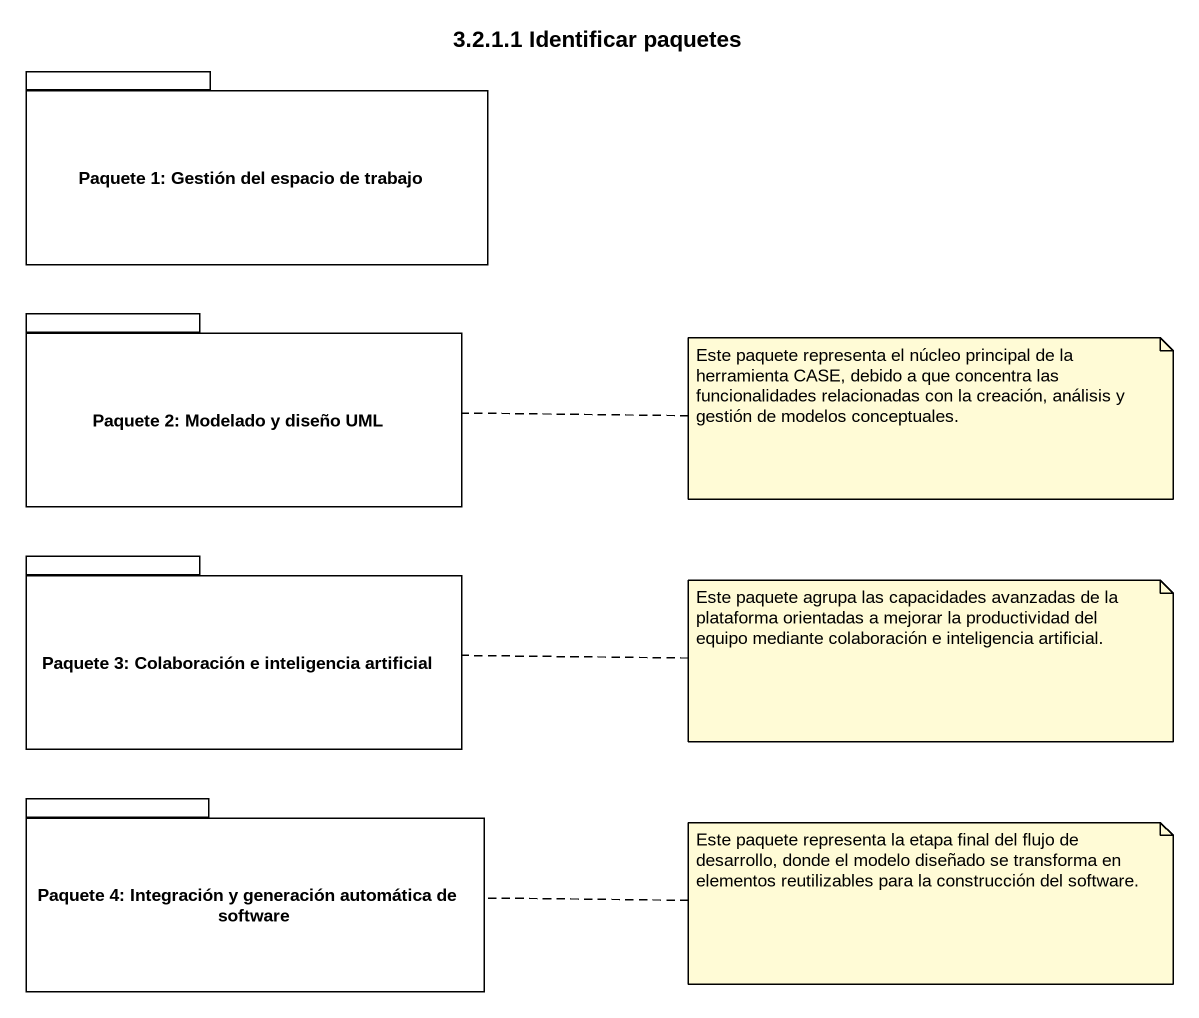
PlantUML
@startuml
title 3.2.1.1 Identificar paquetes
package "Paquete 1: Gestión del espacio de trabajo" as Paquete_1_Gestión_del {
}
package "Paquete 2: Modelado y diseño UML" as Paquete_2_Modelado_y_diseño {
}
package "Paquete 3: Colaboración e inteligencia artificial" as Paquete_3_Colaboración_e {
}
package "Paquete 4: Integración y generación automática de software" as Paquete_4_Integración_y {
}
note right of Paquete_2_Modelado_y_diseño : Este paquete representa el núcleo principal de la herramienta CASE, debido a que concentra las funcionalidades relacionadas con la creación, análisis y gestión de modelos conceptuales.
note right of Paquete_3_Colaboración_e : Este paquete agrupa las capacidades avanzadas de la plataforma orientadas a mejorar la productividad del equipo mediante colaboración e inteligencia artificial.
note right of Paquete_4_Integración_y : Este paquete representa la etapa final del flujo de desarrollo, donde el modelo diseñado se transforma en elementos reutilizables para la construcción del software.
@enduml
